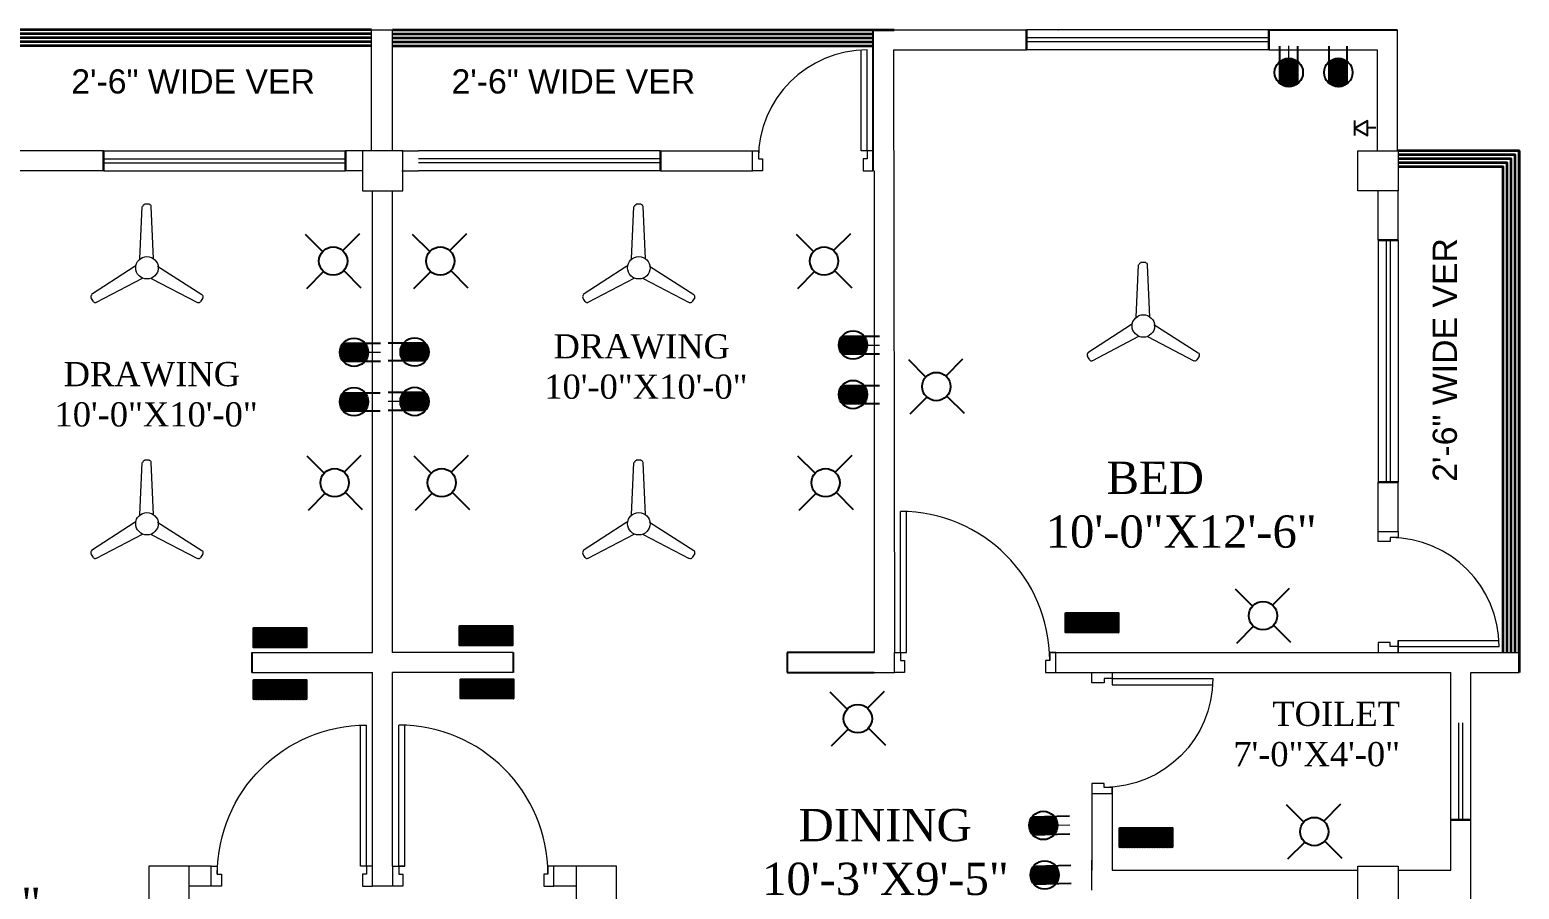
# Model space of a CAD drawing. Header units: inches. Extents: x 1592 to 2160, y 667 to 1214.
# Drawn here: x 1788.9 to 2158.5, y 1001 to 1214.3 of the extents above; entities that cross this region are included whole.
import ezdxf

# ---------------------------------------------------------------- set-up
doc = ezdxf.new("R2010")
doc.units = ezdxf.units.IN
doc.header["$MEASUREMENT"] = 0
for name, color, linetype in [('2-Text', 7, 'Continuous'), ('Electrical', 130, 'Continuous'), ('PDF_dim', 4, 'Continuous')]:
    doc.layers.add(name, color=color, linetype=linetype)
for name, color, linetype, lineweight in [('DOOR', 252, 'Continuous', 15), ('FIXT', 1, 'Continuous', 9), ('illustr-TOILET FIXTURE', 204, 'Continuous', 9), ('sajib', 140, 'Continuous', 30), ('WALL', 253, 'Continuous', 35)]:
    doc.layers.add(name, color=color, linetype=linetype, lineweight=lineweight)
doc.layers.add('Ver', color=7, linetype='Continuous', lineweight=9, true_color=0x2618ec)
doc.styles.add('h6', font='arial.ttf', dxfattribs={"height": 6})
doc.styles.add('RS4', font='sylfaen.ttf', dxfattribs={"height": 12})

# ---------------------------------------------------------------- blocks, each defined once
blk = doc.blocks.new('GDFGD')
at = {"layer": 'DOOR'}
for p, q in [((-3036.95, 2150.78), (-3036.95, 2185.78)), ((-3035.45, 2150.78), (-3035.45, 2185.75)), ((-3036.95, 2150.78), (-3035.45, 2150.78))]:
    blk.add_line(p, q, dxfattribs=at)
for points in [[(-3038.45, 2150.78), (-3036.95, 2150.78), (-3036.95, 2148.78), (-3035.95, 2148.78), (-3035.95, 2145.78), (-3038.45, 2145.78)], [(-2998.45, 2150.78), (-2999.95, 2150.78), (-2999.95, 2148.78), (-3000.95, 2148.78), (-3000.95, 2145.78), (-2998.45, 2145.78)]]:
    blk.add_lwpolyline(points, close=True, dxfattribs=at)
blk.add_arc((-3036.95, 2148.78), 37, 0, 90, dxfattribs=at)
blk = doc.blocks.new('RTRTR')
at = {"layer": 'DOOR'}
for p, q in [((-723.21, 2222.65), (-723.21, 2247.61)), ((-721.71, 2222.65), (-721.71, 2247.65)), ((-721.71, 2222.65), (-723.21, 2222.65))]:
    blk.add_line(p, q, dxfattribs=at)
for points in [[(-750.21, 2222.65), (-748.71, 2222.65), (-748.71, 2220.65), (-747.71, 2220.65), (-747.71, 2217.65), (-750.21, 2217.65)], [(-720.21, 2222.65), (-721.71, 2222.65), (-721.71, 2220.65), (-722.71, 2220.65), (-722.71, 2217.65), (-720.21, 2217.65)]]:
    blk.add_lwpolyline(points, close=True, dxfattribs=at)
blk.add_arc((-721.71, 2220.65), 27, 90, 180, dxfattribs=at)
blk = doc.blocks.new('*U61')
at = {"layer": 'Electrical'}
blk.add_line((-2.12, -2.12), (2.12, 2.12), dxfattribs=at)
blk = doc.blocks.new('*U62')
at = {"layer": 'Electrical', "color": 0, "linetype": 'ByBlock', "lineweight": -2, "transparency": 16777216}
for p, rotation in [((326.73, 527.13), 90.00000000000001), ((326.98, 517.91), 180), ((336.2, 518.17), 270)]:
    blk.add_blockref('*U61', p, dxfattribs=dict(at, rotation=rotation))
blk.add_blockref('*U61', (335.94, 527.38), dxfattribs=at)
blk = doc.blocks.new('*U63')
at = {"layer": 'Electrical'}
blk.add_line((-2.12, -2.12), (2.12, 2.12), dxfattribs=at)
blk = doc.blocks.new('*U64')
at = {"layer": 'Electrical', "color": 0, "linetype": 'ByBlock', "lineweight": -2, "transparency": 16777216}
for p, rotation in [((326.73, 527.13), 90.00000000000001), ((326.98, 517.91), 180), ((336.2, 518.17), 270)]:
    blk.add_blockref('*U63', p, dxfattribs=dict(at, rotation=rotation))
blk.add_blockref('*U63', (335.94, 527.38), dxfattribs=at)
blk = doc.blocks.new('*U65')
at = {"layer": 'Electrical'}
blk.add_line((-2.12, -2.12), (2.12, 2.12), dxfattribs=at)
blk = doc.blocks.new('*U66')
at = {"layer": 'Electrical', "color": 0, "linetype": 'ByBlock', "lineweight": -2, "transparency": 16777216}
for p, rotation in [((326.73, 527.13), 90.00000000000001), ((326.98, 517.91), 180), ((336.2, 518.17), 270)]:
    blk.add_blockref('*U65', p, dxfattribs=dict(at, rotation=rotation))
blk.add_blockref('*U65', (335.94, 527.38), dxfattribs=at)
blk = doc.blocks.new('*U67')
at = {"layer": 'Electrical'}
blk.add_line((-2.12, -2.12), (2.12, 2.12), dxfattribs=at)
blk = doc.blocks.new('*U68')
at = {"layer": 'Electrical', "color": 0, "linetype": 'ByBlock', "lineweight": -2, "transparency": 16777216}
for p, rotation in [((326.73, 527.13), 90.00000000000001), ((326.98, 517.91), 180), ((336.2, 518.17), 270)]:
    blk.add_blockref('*U67', p, dxfattribs=dict(at, rotation=rotation))
blk.add_blockref('*U67', (335.94, 527.38), dxfattribs=at)
blk = doc.blocks.new('*U69')
at = {"layer": 'Electrical'}
blk.add_line((-2.12, -2.12), (2.12, 2.12), dxfattribs=at)
blk = doc.blocks.new('*U70')
at = {"layer": 'Electrical', "color": 0, "linetype": 'ByBlock', "lineweight": -2, "transparency": 16777216}
for p, rotation in [((326.73, 527.13), 90.00000000000001), ((326.98, 517.91), 180), ((336.2, 518.17), 270)]:
    blk.add_blockref('*U69', p, dxfattribs=dict(at, rotation=rotation))
blk.add_blockref('*U69', (335.94, 527.38), dxfattribs=at)
blk = doc.blocks.new('*U71')
at = {"layer": 'Electrical'}
blk.add_line((-2.12, -2.12), (2.12, 2.12), dxfattribs=at)
blk = doc.blocks.new('*U72')
at = {"layer": 'Electrical', "color": 0, "linetype": 'ByBlock', "lineweight": -2, "transparency": 16777216}
for p, rotation in [((326.73, 527.13), 90.00000000000001), ((326.98, 517.91), 180), ((336.2, 518.17), 270)]:
    blk.add_blockref('*U71', p, dxfattribs=dict(at, rotation=rotation))
blk.add_blockref('*U71', (335.94, 527.38), dxfattribs=at)
blk = doc.blocks.new('*U73')
at = {"layer": 'Electrical'}
blk.add_line((-2.12, -2.12), (2.12, 2.12), dxfattribs=at)
blk = doc.blocks.new('*U74')
at = {"layer": 'Electrical', "color": 0, "linetype": 'ByBlock', "lineweight": -2, "transparency": 16777216}
for p, rotation in [((326.73, 527.13), 90.00000000000001), ((326.98, 517.91), 180), ((336.2, 518.17), 270)]:
    blk.add_blockref('*U73', p, dxfattribs=dict(at, rotation=rotation))
blk.add_blockref('*U73', (335.94, 527.38), dxfattribs=at)
blk = doc.blocks.new('*U75')
at = {"layer": 'Electrical'}
blk.add_line((-2.12, -2.12), (2.12, 2.12), dxfattribs=at)
blk = doc.blocks.new('*U76')
at = {"layer": 'Electrical', "color": 0, "linetype": 'ByBlock', "lineweight": -2, "transparency": 16777216}
for p, rotation in [((326.73, 527.13), 90.00000000000001), ((326.98, 517.91), 180), ((336.2, 518.17), 270)]:
    blk.add_blockref('*U75', p, dxfattribs=dict(at, rotation=rotation))
blk.add_blockref('*U75', (335.94, 527.38), dxfattribs=at)
blk = doc.blocks.new('*U91')
at = {"layer": 'Electrical'}
blk.add_line((-2.12, -2.12), (2.12, 2.12), dxfattribs=at)
blk = doc.blocks.new('*U92')
at = {"layer": 'Electrical', "color": 0, "linetype": 'ByBlock', "lineweight": -2, "transparency": 16777216}
for p, rotation in [((326.73, 527.13), 90.00000000000001), ((326.98, 517.91), 180), ((336.2, 518.17), 270)]:
    blk.add_blockref('*U91', p, dxfattribs=dict(at, rotation=rotation))
blk.add_blockref('*U91', (335.94, 527.38), dxfattribs=at)
blk = doc.blocks.new('*U129')
at = {"layer": 'Electrical'}
blk.add_line((-2.12, -2.12), (2.12, 2.12), dxfattribs=at)
blk = doc.blocks.new('*U130')
at = {"layer": 'Electrical', "color": 0, "linetype": 'ByBlock', "lineweight": -2, "transparency": 16777216}
for p, rotation in [((326.73, 527.13), 90.00000000000001), ((326.98, 517.91), 180), ((336.2, 518.17), 270)]:
    blk.add_blockref('*U129', p, dxfattribs=dict(at, rotation=rotation))
blk.add_blockref('*U129', (335.94, 527.38), dxfattribs=at)

msp = doc.modelspace()

# ---------------------------------------------------------------- hatches: boundary and pattern name
at = {"layer": 'Electrical'}
h = msp.add_hatch(dxfattribs=at)
h.set_pattern_fill('ANSI31', color=256)
h.paths.add_polyline_path([(1720.04, 1204.68, 0.172491), (1717.82, 1205.47), (1717.82, 1198.43, 0.172491), (1720.04, 1199.22)])
h.paths.add_polyline_path([(1717.82, 1205.47, 0.172491), (1715.6, 1204.68), (1715.6, 1199.22, 0.172491), (1717.82, 1198.43)])
h.paths.add_polyline_path([(1732.32, 1204.68, 0.35556), (1727.88, 1204.68), (1727.88, 1199.22, 0.35556), (1732.32, 1199.22)])
h.paths.add_polyline_path([(1709.02, 1013.88), (1703.56, 1013.89, 0.172491), (1702.76, 1011.67), (1709.8, 1011.66, 0.172491)])
h.paths.add_polyline_path([(1709.8, 1011.66), (1702.76, 1011.67, 0.172491), (1703.55, 1009.45), (1709.01, 1009.44, 0.172491)])
h.paths.add_polyline_path([(1709.04, 1026.16), (1703.58, 1026.17, 0.172942), (1702.79, 1023.94, 0.172039), (1703.57, 1021.72), (1709.03, 1021.71, 0.172942), (1709.82, 1023.94, 0.172039)])
h.paths.add_polyline_path([(1635.4, 930.46, 0.172491), (1633.18, 929.67), (1633.18, 924.21, 0.172491), (1635.4, 923.42)])
h.paths.add_polyline_path([(1637.62, 929.67, 0.172491), (1635.4, 930.46), (1635.4, 923.42, 0.172491), (1637.62, 924.21)])
h.paths.add_polyline_path([(1649.9, 929.67, 0.35556), (1645.46, 929.67), (1645.46, 924.21, 0.35556), (1649.9, 924.21)])
h.paths.add_polyline_path([(1763.9, 1128.32, 0.005822), (1763.9, 1128.4), (1756.86, 1128.24, 0.172491), (1757.7, 1126.04), (1763.16, 1126.16, 0.166501)])
h.paths.add_polyline_path([(1756.86, 1128.32, 0.005822), (1756.86, 1128.24), (1763.9, 1128.4, 0.988423)])
h.paths.add_polyline_path([(1762.77, 1142.88), (1757.31, 1142.75, 0.166501), (1756.57, 1140.6, 0.178492), (1757.42, 1138.31), (1762.87, 1138.44, 0.166501), (1763.61, 1140.6, 0.178492)])
h.paths.add_polyline_path([(1872.1, 1124.2), (1866.65, 1124.2, 0.172657), (1865.85, 1121.98, 0.172325), (1866.64, 1119.76), (1872.1, 1119.76, 0.172657), (1872.89, 1121.98, 0.172325)])
h.paths.add_polyline_path([(1872.9, 1134.26), (1865.86, 1134.26, 0.172491), (1866.65, 1132.04), (1872.11, 1132.04, 0.172491)])
h.paths.add_polyline_path([(1872.11, 1136.48), (1866.65, 1136.48, 0.172491), (1865.86, 1134.26), (1872.9, 1134.26, 0.172491)])
h.paths.add_polyline_path([(1676.52, 950.7, 0.35556), (1672.08, 950.7), (1672.07, 945.25, 0.35556), (1676.51, 945.24)])
h.paths.add_polyline_path([(1686.58, 951.48, 0.172491), (1684.36, 950.69), (1684.35, 945.23, 0.172491), (1686.57, 944.44)])
h.paths.add_polyline_path([(1688.8, 950.69, 0.172491), (1686.58, 951.48), (1686.57, 944.44, 0.172491), (1688.79, 945.23)])
h.paths.add_polyline_path([(1787.47, 919.36), (1780.44, 919.43, 0.172491), (1781.21, 917.2), (1786.66, 917.14, 0.172491)])
h.paths.add_polyline_path([(1786.71, 921.59), (1781.25, 921.64, 0.172491), (1780.44, 919.43), (1787.47, 919.36, 0.172491)])
h.paths.add_polyline_path([(1787.59, 931.67, 0.169964), (1786.83, 933.86), (1781.37, 933.92, 0.175019), (1780.56, 931.67, 0.169964), (1781.33, 929.48), (1786.78, 929.42, 0.175019)])
h.paths.add_polyline_path([(2114.7, 929.67, 0.35556), (2110.26, 929.67), (2110.26, 924.21, 0.35556), (2114.7, 924.21)])
h.paths.add_polyline_path([(2102.42, 929.67, 0.172491), (2100.2, 930.46), (2100.2, 923.42, 0.172491), (2102.42, 924.21)])
h.paths.add_polyline_path([(2100.2, 930.46, 0.172491), (2097.98, 929.67), (2097.98, 924.21, 0.172491), (2100.2, 923.42)])
h.paths.add_polyline_path([(1938.97, 930.52), (1931.94, 930.52, 0.172491), (1932.73, 928.3), (1938.19, 928.3, 0.172491)])
h.paths.add_polyline_path([(1938.19, 932.74), (1932.73, 932.74, 0.172491), (1931.94, 930.52), (1938.97, 930.52, 0.172491)])
h.paths.add_polyline_path([(1938.97, 942.8, 0.172491), (1938.19, 945.02), (1932.73, 945.02, 0.172491), (1931.94, 942.8, 0.172491), (1932.73, 940.58), (1938.19, 940.58, 0.172491)])
h.paths.add_polyline_path([(2044.24, 1004.57, 0.179107), (2043.39, 1006.86), (2037.94, 1006.72, 0.165889), (2037.2, 1004.57, 0.179107), (2038.05, 1002.28), (2043.5, 1002.42, 0.165889)])
h.paths.add_polyline_path([(2043.92, 1016.85, 0.006418), (2043.92, 1016.94), (2036.89, 1016.76, 0.172491), (2037.73, 1014.56), (2043.19, 1014.7, 0.165889)])
h.paths.add_polyline_path([(2043.08, 1019.14), (2037.62, 1019, 0.165889), (2036.89, 1016.85, 0.006418), (2036.89, 1016.76), (2043.92, 1016.94, 0.172491)])
h.paths.add_polyline_path([(2101.29, 1207.19, 0.172491), (2099.07, 1206.4), (2099.07, 1200.94, 0.172491), (2101.29, 1200.15)])
h.paths.add_polyline_path([(2103.51, 1206.4, 0.172491), (2101.29, 1207.19), (2101.29, 1200.15, 0.172491), (2103.51, 1200.94)])
h.paths.add_polyline_path([(2115.79, 1206.4, 0.35556), (2111.35, 1206.4), (2111.35, 1200.94, 0.35556), (2115.79, 1200.94)])
h = msp.add_hatch(dxfattribs=at)
h.set_pattern_fill('ANSI31', color=256)
h.paths.add_polyline_path([(1887.12, 1136.54), (1881.66, 1136.54, 0.172491), (1880.87, 1134.31, 0.172491), (1881.66, 1132.09), (1887.12, 1132.09, 0.172491), (1887.91, 1134.31, 0.172491)])
h.paths.add_polyline_path([(1887.12, 1124.26), (1881.66, 1124.26, 0.172491), (1880.87, 1122.04), (1887.91, 1122.04, 0.172491)])
h.paths.add_polyline_path([(1887.91, 1122.04), (1880.87, 1122.04, 0.172491), (1881.66, 1119.81), (1887.12, 1119.81, 0.172491)])
h.paths.add_polyline_path([(1995.92, 1138.28), (1990.46, 1138.28, 0.172491), (1989.67, 1136.05), (1996.71, 1136.05, 0.172491)])
h.paths.add_polyline_path([(1996.71, 1136.05), (1989.67, 1136.05, 0.172491), (1990.46, 1133.83), (1995.92, 1133.83, 0.172491)])
h.paths.add_polyline_path([(1995.92, 1126), (1990.46, 1126, 0.172491), (1989.67, 1123.77, 0.172491), (1990.46, 1121.55), (1995.92, 1121.55, 0.172491), (1996.71, 1123.77, 0.172491)])
h = msp.add_hatch(dxfattribs=at)
h.set_pattern_fill('ANSI31', color=256)
h.set_pattern_definition([(45, (366.70776, 3.36788), (-0.088388348, 0.088388348), [])])
h.paths.add_polyline_path([(2059.01, 1069.56), (2045.87, 1069.56), (2045.87, 1064.71), (2059.01, 1064.71)])
h = msp.add_hatch(dxfattribs=at)
h.set_pattern_fill('ANSI31', color=256)
h.set_pattern_definition([(45, (165.29419, -0.31534), (-0.088388348, 0.088388348), [])])
h.paths.add_polyline_path([(1857.6, 1065.87), (1844.46, 1065.87), (1844.46, 1061.02), (1857.6, 1061.02)])
h = msp.add_hatch(dxfattribs=at)
h.set_pattern_fill('ANSI31', color=256)
h.set_pattern_definition([(45, (216.38948, 0.16922), (-0.088388348, 0.088388348), [])])
h.paths.add_polyline_path([(1908.69, 1066.36), (1895.55, 1066.36), (1895.55, 1061.51), (1908.69, 1061.51)])
h = msp.add_hatch(dxfattribs=at)
h.set_pattern_fill('ANSI31', color=256)
h.set_pattern_definition([(45, (165.29419, -13.20028), (-0.088388348, 0.088388348), [])])
h.paths.add_polyline_path([(1857.6, 1052.99), (1844.46, 1052.99), (1844.46, 1048.14), (1857.6, 1048.14)])
h = msp.add_hatch(dxfattribs=at)
h.set_pattern_fill('ANSI31', color=256)
h.set_pattern_definition([(45, (216.62338, -13.03015), (-0.088388348, 0.088388348), [])])
h.paths.add_polyline_path([(1908.93, 1053.16), (1895.78, 1053.16), (1895.78, 1048.31), (1908.93, 1048.31)])
h = msp.add_hatch(dxfattribs=at)
h.set_pattern_fill('ANSI31', color=256)
h.set_pattern_definition([(45, (380.15911, -49.92871), (-0.088388348, 0.088388348), [])])
h.paths.add_polyline_path([(2072.46, 1016.26), (2059.32, 1016.26), (2059.32, 1011.41), (2072.46, 1011.41)])

# ---------------------------------------------------------------- linework, layer by layer
for p, q in [((2117.68, 1188.02), (2117.68, 1191.79)), ((2120.8, 1190.02), (2122.88, 1190.02))]:
    msp.add_line(p, q)
msp.add_lwpolyline([(2117.66, 1189.87), (2120.79, 1188.06), (2120.79, 1191.68)], close=True)
for p, q in [((2099.07, 1200.94), (2099.07, 1210.2)), ((2103.51, 1200.94), (2103.51, 1210.2)), ((2111.35, 1200.94), (2111.35, 1210.2)), ((2115.79, 1200.94), (2115.79, 1210.2)), ((1990.46, 1138.28), (1999.72, 1138.28)), ((1866.65, 1136.48), (1875.91, 1136.48)), ((1887.12, 1136.54), (1877.87, 1136.54)), ((1866.65, 1132.04), (1875.91, 1132.03)), ((1887.12, 1132.09), (1877.87, 1132.09)), ((1990.46, 1133.83), (1999.72, 1133.83)), ((1866.65, 1124.2), (1875.9, 1124.2)), ((1887.12, 1124.26), (1877.87, 1124.26)), ((1990.46, 1126), (1999.72, 1126)), ((1866.64, 1119.76), (1875.9, 1119.76)), ((1887.12, 1119.81), (1877.87, 1119.81)), ((1990.46, 1121.55), (1999.72, 1121.55)), ((2037.62, 1019), (2046.87, 1019.23)), ((2037.73, 1014.56), (2046.99, 1014.79)), ((2037.94, 1006.72), (2047.19, 1006.96)), ((2038.05, 1002.28), (2047.3, 1002.52))]:
    msp.add_line(p, q, dxfattribs=at)
for points in [[(2045.87, 1069.57), (2059.01, 1069.57), (2059.01, 1064.71), (2045.87, 1064.71)], [(1844.46, 1065.88), (1857.6, 1065.88), (1857.6, 1061.03), (1844.46, 1061.03)], [(1895.55, 1066.37), (1908.69, 1066.37), (1908.69, 1061.51), (1895.55, 1061.51)], [(1895.78, 1053.17), (1908.93, 1053.17), (1908.93, 1048.32), (1895.78, 1048.32)], [(1844.46, 1053), (1857.6, 1053), (1857.6, 1048.15), (1844.46, 1048.15)], [(2059.32, 1016.27), (2072.46, 1016.27), (2072.46, 1011.42), (2059.32, 1011.42)]]:
    msp.add_lwpolyline(points, close=True, dxfattribs=at)
for centre in [(2101.29, 1203.67), (2113.57, 1203.67), (1864.2, 1156.88), (1890.77, 1156.88), (1986, 1156.88), (1993.19, 1136.05), (1869.38, 1134.26), (1884.39, 1134.31), (1993.19, 1123.77), (2013.86, 1125.75), (1869.37, 1121.98), (1884.39, 1122.04), (1864.58, 1101.88), (1891.14, 1101.88), (1986.37, 1101.88), (2094.89, 1068.89), (1994.37, 1043.34), (2040.4, 1016.85), (2107.61, 1015.34), (2040.72, 1004.57)]:
    msp.add_circle(centre, 3.52, dxfattribs=at)
at = {"layer": 'FIXT'}
for p, q in [((2101.29, 1200.15), (2101.29, 1210.25)), ((1989.67, 1136.05), (1999.77, 1136.05)), ((1865.86, 1134.26), (1875.96, 1134.26)), ((1887.91, 1122.04), (1877.81, 1122.04)), ((2036.89, 1016.76), (2046.98, 1017.01))]:
    msp.add_line(p, q, dxfattribs=at)
at = {"layer": 'illustr-TOILET FIXTURE', "linetype": 'ByBlock'}
for p, q in [((2096.26, 1214.27), (2036.26, 1214.27)), ((2096.26, 1214.27), (2036.26, 1214.27)), ((2096.26, 1212.27), (2036.26, 1212.27)), ((2096.26, 1212.27), (2036.26, 1212.27)), ((2096.26, 1211.27), (2036.26, 1211.27)), ((2096.26, 1211.27), (2036.26, 1211.27)), ((2096.26, 1209.27), (2036.26, 1209.27)), ((2096.26, 1209.27), (2036.26, 1209.27)), ((1807.3, 1184.27), (1867.3, 1184.27)), ((1807.3, 1184.27), (1867.3, 1184.27)), ((1945.37, 1184.27), (1885.37, 1184.27)), ((1945.37, 1184.27), (1885.37, 1184.27)), ((1807.3, 1182.27), (1867.3, 1182.27)), ((1807.3, 1182.27), (1867.3, 1182.27)), ((1807.3, 1181.27), (1867.3, 1181.27)), ((1807.3, 1181.27), (1867.3, 1181.27)), ((1807.3, 1179.27), (1867.3, 1179.27)), ((1807.3, 1179.27), (1867.3, 1179.27)), ((1945.37, 1182.27), (1885.37, 1182.27)), ((1945.37, 1182.27), (1885.37, 1182.27)), ((1945.37, 1181.27), (1885.37, 1181.27)), ((1945.37, 1181.27), (1885.37, 1181.27)), ((1945.37, 1179.27), (1885.37, 1179.27)), ((1945.37, 1179.27), (1885.37, 1179.27)), ((2123.46, 1162.02), (2123.46, 1102.02)), ((2123.46, 1162.02), (2123.46, 1102.02)), ((2125.46, 1162.02), (2125.46, 1102.02)), ((2125.46, 1162.02), (2125.46, 1102.02)), ((2126.46, 1162.02), (2126.46, 1102.02)), ((2126.46, 1162.02), (2126.46, 1102.02)), ((2128.46, 1162.02), (2128.46, 1102.02)), ((2128.46, 1162.02), (2128.46, 1102.02)), ((2141.46, 1018.27), (2141.46, 1042.27)), ((2141.46, 1018.27), (2141.46, 1042.27)), ((2143.46, 1018.27), (2143.46, 1042.27)), ((2143.46, 1018.27), (2143.46, 1042.27)), ((2144.46, 1018.27), (2144.46, 1042.27)), ((2144.46, 1018.27), (2144.46, 1042.27)), ((2146.46, 1018.27), (2146.46, 1042.27)), ((2146.46, 1018.27), (2146.46, 1042.27))]:
    msp.add_line(p, q, dxfattribs=at)
at = {"layer": 'PDF_dim', "lineweight": 18}
for points in [[(1816.22, 1157.44), (1816.79, 1170.44)], [(1819.65, 1157.44), (1819.08, 1170.44)], [(1938.23, 1157.44), (1938.81, 1170.44)], [(1941.66, 1157.44), (1941.09, 1170.44)], [(1815.08, 1155.58), (1804.22, 1148.58)], [(1820.65, 1155.58), (1831.65, 1148.58)], [(1937.09, 1155.58), (1926.23, 1148.58)], [(1942.66, 1155.58), (1953.67, 1148.58)], [(2063.42, 1142.98), (2063.99, 1155.99)], [(2066.85, 1142.98), (2066.28, 1155.99)], [(1816.79, 1152.58), (1805.36, 1146.58)], [(1819.08, 1152.58), (1830.51, 1146.58)], [(1938.81, 1152.58), (1927.37, 1146.58)], [(1941.09, 1152.58), (1952.52, 1146.58)], [(2062.28, 1141.13), (2051.42, 1134.13)], [(2067.85, 1141.13), (2078.85, 1134.13)], [(2063.99, 1138.13), (2052.56, 1132.13)], [(2066.28, 1138.13), (2077.71, 1132.13)], [(1816.22, 1093.94), (1816.79, 1106.94)], [(1819.65, 1093.94), (1819.08, 1106.94)], [(1938.23, 1093.94), (1938.81, 1106.94)], [(1941.66, 1093.94), (1941.09, 1106.94)], [(1815.08, 1092.08), (1804.22, 1085.08)], [(1820.65, 1092.08), (1831.65, 1085.08)], [(1937.09, 1092.08), (1926.23, 1085.08)], [(1942.66, 1092.08), (1953.67, 1085.08)], [(1816.79, 1089.08), (1805.36, 1083.08)], [(1819.08, 1089.08), (1830.51, 1083.08)], [(1938.81, 1089.08), (1927.37, 1083.08)], [(1941.09, 1089.08), (1952.52, 1083.08)]]:
    msp.add_lwpolyline(points, dxfattribs=at)
for centre in [(1818.01, 1155.23), (1940.02, 1155.23), (2065.21, 1140.77), (1818.01, 1091.72), (1940.02, 1091.72)]:
    msp.add_circle(centre, 2.79, dxfattribs=at)
for centre, radius, start, end in [((1817.44, 1170.37), 0.5, 92.2027, 177.6051), ((1818.01, 1155.22), 15.79, 87.7974, 92.2026), ((1818.58, 1170.37), 0.5, 2.3949, 87.7973), ((1939.45, 1170.37), 0.5, 92.2027, 177.6051), ((1940.02, 1155.22), 15.79, 87.7974, 92.2026), ((1940.59, 1170.37), 0.5, 2.3949, 87.7973), ((2064.63, 1155.92), 0.5, 92.2027, 177.6051), ((2065.21, 1140.77), 15.79, 87.7974, 92.2026), ((2065.78, 1155.92), 0.5, 2.3949, 87.7973), ((1818.01, 1155.23), 15.79, 207.7956, 212.2062), ((1804.58, 1148.08), 0.5, 122.3931, 207.7955), ((1805.15, 1147.08), 0.5, 212.2064, 297.6086), ((1830.87, 1147.08), 0.5, 242.3914, 327.7936), ((1818.01, 1155.23), 15.79, 327.7938, 332.2044), ((1831.44, 1148.08), 0.5, 332.2045, 57.6069), ((1940.02, 1155.23), 15.79, 207.7956, 212.2062), ((1926.59, 1148.08), 0.5, 122.3931, 207.7955), ((1927.16, 1147.08), 0.5, 212.2064, 297.6086), ((1952.88, 1147.08), 0.5, 242.3914, 327.7936), ((1940.02, 1155.23), 15.79, 327.7938, 332.2044), ((1953.45, 1148.08), 0.5, 332.2045, 57.6069), ((2065.21, 1140.77), 15.79, 207.7956, 212.2062), ((2051.77, 1133.63), 0.5, 122.3931, 207.7955), ((2052.35, 1132.63), 0.5, 212.2064, 297.6086), ((2078.06, 1132.63), 0.5, 242.3914, 327.7936), ((2065.2, 1140.77), 15.79, 327.7938, 332.2044), ((2078.64, 1133.63), 0.5, 332.2045, 57.6069), ((1817.44, 1106.87), 0.5, 92.2027, 177.6051), ((1818.01, 1091.72), 15.79, 87.7974, 92.2026), ((1818.58, 1106.87), 0.5, 2.3949, 87.7973), ((1939.45, 1106.87), 0.5, 92.2027, 177.6051), ((1940.02, 1091.72), 15.79, 87.7974, 92.2026), ((1940.59, 1106.87), 0.5, 2.3949, 87.7973), ((1818.01, 1091.72), 15.79, 207.7956, 212.2062), ((1804.58, 1084.58), 0.5, 122.3931, 207.7955), ((1805.15, 1083.58), 0.5, 212.2064, 297.6086), ((1830.87, 1083.58), 0.5, 242.3914, 327.7936), ((1818.01, 1091.72), 15.79, 327.7938, 332.2044), ((1831.44, 1084.58), 0.5, 332.2045, 57.6069), ((1940.02, 1091.72), 15.79, 207.7956, 212.2062), ((1926.59, 1084.58), 0.5, 122.3931, 207.7955), ((1927.16, 1083.58), 0.5, 212.2064, 297.6086), ((1952.88, 1083.58), 0.5, 242.3914, 327.7936), ((1940.02, 1091.72), 15.79, 327.7938, 332.2044), ((1953.45, 1084.58), 0.5, 332.2045, 57.6069)]:
    msp.add_arc(centre, radius, start, end, dxfattribs=at)
at = {"layer": 'sajib', "ltscale": 25}
for p, q in [((2036.26, 1209.27), (2036.26, 1214.27)), ((2036.26, 1214.27), (2036.26, 1209.27)), ((2096.32, 1214.27), (2096.32, 1209.27)), ((2096.32, 1209.27), (2096.32, 1214.27)), ((1807.24, 1184.27), (1807.24, 1179.27)), ((1807.24, 1179.27), (1807.24, 1184.27)), ((1867.3, 1179.27), (1867.3, 1184.27)), ((1867.3, 1184.27), (1867.3, 1179.27)), ((1945.43, 1184.27), (1945.43, 1179.27)), ((1945.43, 1179.27), (1945.43, 1184.27)), ((2123.46, 1162.08), (2128.46, 1162.08)), ((2128.46, 1162.08), (2123.46, 1162.08)), ((2128.46, 1102.02), (2123.46, 1102.02)), ((2123.46, 1102.02), (2128.46, 1102.02)), ((2141.46, 1018.21), (2146.46, 1018.21)), ((2146.46, 1018.21), (2141.46, 1018.21))]:
    msp.add_line(p, q, dxfattribs=at)
at = {"layer": 'Ver', "ltscale": 25}
for p, q in [((1873.71, 1184.27), (1873.71, 1214.27)), ((1873.71, 1214.27), (1878.96, 1214.27)), ((1878.96, 1184.27), (1878.96, 1214.27)), ((1998.21, 1214.27), (2036.26, 1214.27)), ((2044.06, 1214.27), (2044.13, 1214.27)), ((2054.76, 1214.27), (2054.76, 1214.27)), ((2096.32, 1214.27), (2098.77, 1214.27)), ((2128.21, 1214.27), (2128.21, 1184.27)), ((2003.21, 1209.27), (2003.46, 1059.77)), ((2003.21, 1209.27), (2036.26, 1209.27)), ((2096.32, 1209.27), (2123.21, 1209.27)), ((2123.21, 1209.27), (2123.21, 1184.27)), ((1807.24, 1184.27), (1784.46, 1184.27)), ((1848.8, 1184.27), (1848.8, 1184.27)), ((1871.46, 1184.27), (1867.3, 1184.27)), ((1881.21, 1184.27), (1885.37, 1184.27)), ((1903.87, 1184.27), (1903.87, 1184.27)), ((1945.43, 1184.27), (1968.21, 1184.27)), ((1807.24, 1179.27), (1784.46, 1179.27)), ((1871.46, 1179.27), (1867.3, 1179.27)), ((1881.21, 1179.27), (1885.37, 1179.27)), ((1945.43, 1179.27), (1968.21, 1179.27)), ((1998.46, 1179.27), (1998.46, 1059.77)), ((1873.96, 1059.77), (1873.96, 1174.27)), ((1878.96, 1059.77), (1878.96, 1174.27)), ((2123.46, 1162.08), (2123.46, 1174.27)), ((2128.46, 1162.08), (2128.46, 1174.27)), ((2123.46, 1120.52), (2123.46, 1120.52)), ((2123.46, 1089.77), (2123.46, 1102.02)), ((2128.46, 1089.77), (2128.46, 1102.02)), ((2128.46, 1089.77), (2128.46, 1088.2)), ((2123.46, 1062.27), (2123.46, 1059.77)), ((2128.46, 1062.77), (2128.46, 1059.77)), ((1844.03, 1059.77), (1873.96, 1059.77)), ((1908.89, 1059.77), (1878.96, 1059.77)), ((2042.46, 1059.77), (2123.46, 1059.77)), ((2128.46, 1059.77), (2158.46, 1059.77)), ((1844.03, 1054.77), (1873.96, 1054.77)), ((1873.96, 1006.77), (1873.96, 1054.77)), ((1878.96, 1006.77), (1878.96, 1054.77)), ((1908.89, 1054.77), (1878.96, 1054.77)), ((1998.46, 1054.77), (2003.46, 1054.77)), ((2043.46, 1054.77), (2052.46, 1054.77)), ((2057.46, 1054.77), (2141.46, 1054.77)), ((2141.46, 1042.27), (2141.46, 1054.77)), ((2146.46, 1054.77), (2158.46, 1054.77)), ((2146.46, 1042.27), (2146.46, 1054.77)), ((2052.46, 1027.27), (2052.46, 1005.77)), ((2052.46, 1027.27), (2052.46, 1005.77)), ((2057.46, 1026.34), (2057.46, 1005.77)), ((2057.46, 1026.34), (2057.46, 1005.77)), ((2141.46, 1023.77), (2141.46, 1023.77)), ((2141.46, 1005.77), (2141.46, 1018.21)), ((2146.46, 989.77), (2146.46, 1018.21)), ((1833.96, 1006.77), (1828.46, 1006.77)), ((1835.52, 1006.77), (1835.46, 1006.77)), ((1872.46, 1006.77), (1870.96, 1006.77)), ((1881.96, 1006.77), (1880.46, 1006.77)), ((1924.46, 1006.77), (1918.96, 1006.77)), ((2052.46, 1000.77), (2052.46, 1008.27)), ((2057.46, 1005.77), (2118.46, 1005.77)), ((2128.46, 1005.77), (2141.46, 1005.77)), ((1833.96, 1001.77), (1828.46, 1001.77)), ((1878.96, 1001.77), (1873.96, 1001.77)), ((1924.46, 1001.77), (1918.96, 1001.77))]:
    msp.add_line(p, q, dxfattribs=at)
at = {"layer": 'Ver', "lineweight": 25, "ltscale": 25}
for p, q in [((1998.21, 1179.27), (1998.21, 1214.27)), ((2096.32, 1214.27), (2128.21, 1214.27)), ((1844.03, 1059.77), (1844.03, 1054.77)), ((1908.89, 1059.77), (1908.89, 1054.77)), ((1998.46, 1059.77), (1976.88, 1059.77)), ((1976.88, 1059.77), (1976.88, 1054.77)), ((1976.88, 1054.77), (1998.46, 1054.77))]:
    msp.add_line(p, q, dxfattribs=at)
at = {"layer": 'Ver', "color": 6, "ltscale": 25}
msp.add_lwpolyline([(1879.15, 1214.27), (1878.96, 1214.27)], dxfattribs=at)
at = {"layer": 'Ver', "color": 1, "ltscale": 25}
for points in [[(1871.46, 1174.27), (1881.46, 1174.27), (1881.46, 1184.27), (1871.46, 1184.27)], [(2128.46, 1174.27), (2118.46, 1174.27), (2118.46, 1184.27), (2128.46, 1184.27)], [(1818.46, 996.77), (1828.46, 996.77), (1828.46, 1006.77), (1818.46, 1006.77)], [(1924.46, 996.77), (1934.46, 996.77), (1934.46, 1006.77), (1924.46, 1006.77)], [(2128.46, 996.77), (2118.46, 996.77), (2118.46, 1006.77), (2128.46, 1006.77)]]:
    msp.add_lwpolyline(points, close=True, dxfattribs=at)
at = {"layer": 'WALL'}
msp.add_line((2158.46, 1184.27), (2158.46, 1054.77), dxfattribs=at)
for points in [[(1873.71, 1214.27), (1754.46, 1214.27)], [(1873.71, 1213.27), (1754.46, 1213.27)], [(1873.71, 1212.27), (1754.46, 1212.27)], [(1878.96, 1214.27), (2003.41, 1214.27)], [(1878.96, 1213.27), (1998.21, 1213.27)], [(1878.96, 1212.27), (1998.21, 1212.27)], [(1873.71, 1211.27), (1754.46, 1211.27)], [(1873.71, 1210.27), (1754.46, 1210.27)], [(1878.96, 1211.27), (1998.21, 1211.27)], [(1878.96, 1210.27), (1998.21, 1210.27)], [(2158.46, 1059.77), (2158.46, 1184.27), (2128.46, 1184.27)], [(2157.46, 1059.77), (2157.46, 1183.27), (2128.46, 1183.27)], [(2156.46, 1059.77), (2156.46, 1182.27), (2128.46, 1182.27)], [(2155.46, 1059.77), (2155.46, 1181.27), (2128.46, 1181.27)], [(2154.46, 1059.77), (2154.46, 1180.27), (2128.46, 1180.27)]]:
    msp.add_lwpolyline(points, dxfattribs=at)

# ---------------------------------------------------------------- block references
at = {"layer": 'Electrical'}
for name, p in [('*U62', (1532.74, 634.23)), ('*U66', (1559.31, 634.23)), ('*U70', (1654.54, 634.23)), ('*U74', (1682.4, 603.1)), ('*U64', (1533.11, 579.23)), ('*U68', (1559.68, 579.23)), ('*U72', (1654.91, 579.23)), ('*U130', (1763.43, 546.24)), ('*U92', (1662.91, 520.69)), ('*U76', (1776.15, 492.69))]:
    msp.add_blockref(name, p, dxfattribs=at)
at = {"layer": 'WALL', "color": 0}
for name, p in [('RTRTR', (2718.41, -1038.38)), ('GDFGD', (5041.92, -1091.02)), ('GDFGD', (4917.42, -1144.02))]:
    msp.add_blockref(name, p, dxfattribs=at)
at = {"layer": 'WALL', "color": 0, "rotation": 270}
msp.add_blockref('RTRTR', (-94.19, 339.56), dxfattribs=at)
at = {"layer": 'WALL', "color": 0, "xscale": -1, "rotation": 270}
msp.add_blockref('RTRTR', (-165.19, 1774.98), dxfattribs=at)
at = {"layer": 'WALL', "color": 0, "xscale": -1}
msp.add_blockref('GDFGD', (-1164.49, -1144.02), dxfattribs=at)

# ---------------------------------------------------------------- texts
at = {"layer": '2-Text', "lineweight": -2, "char_height": 6, "attachment_point": 2, "style": 'h6'}
for insert, width in [((1829.45, 1204.46), 158.1425), ((1923.79, 1204.46), 106.7874)]:
    msp.add_mtext('2\'-6" WIDE VER', dxfattribs=dict(at, insert=insert, width=width))
at = {"layer": '2-Text', "lineweight": -2, "insert": (2143.09, 1132.34), "char_height": 6, "width": 106.7874, "attachment_point": 8, "rotation": 90, "style": 'h6'}
msp.add_mtext('2\'-6" WIDE VER', dxfattribs=at)
at = {"layer": '2-Text', "lineweight": -2, "ltscale": 25, "width": 139.4243, "style": 'RS4'}
for s, insert, char_height, attachment_point in [(' DRAWING\\P10\'-0"X10\'-0"', (1916.59, 1138.73), 6, 1), (' DRAWING\\P10\'-0"X10\'-0"', (1795.06, 1131.84), 6, 1), ('     BED\\P10\'-0"X12\'-6"', (2040.98, 1107.11), 8, 1), ('  TOILET\\P7\'-0"X4\'-0"', (2128.9, 1047.54), 6, 3), ('   DINING\\P10\'-3"X9\'-5"', (1970.62, 1020.94), 8, 1), ('   DINING\\P10\'-3"X9\'-5"', (1730.52, 1014.71), 8, 1)]:
    msp.add_mtext(s, dxfattribs=dict(at, insert=insert, char_height=char_height, attachment_point=attachment_point))

doc.saveas('drawing.dxf')
